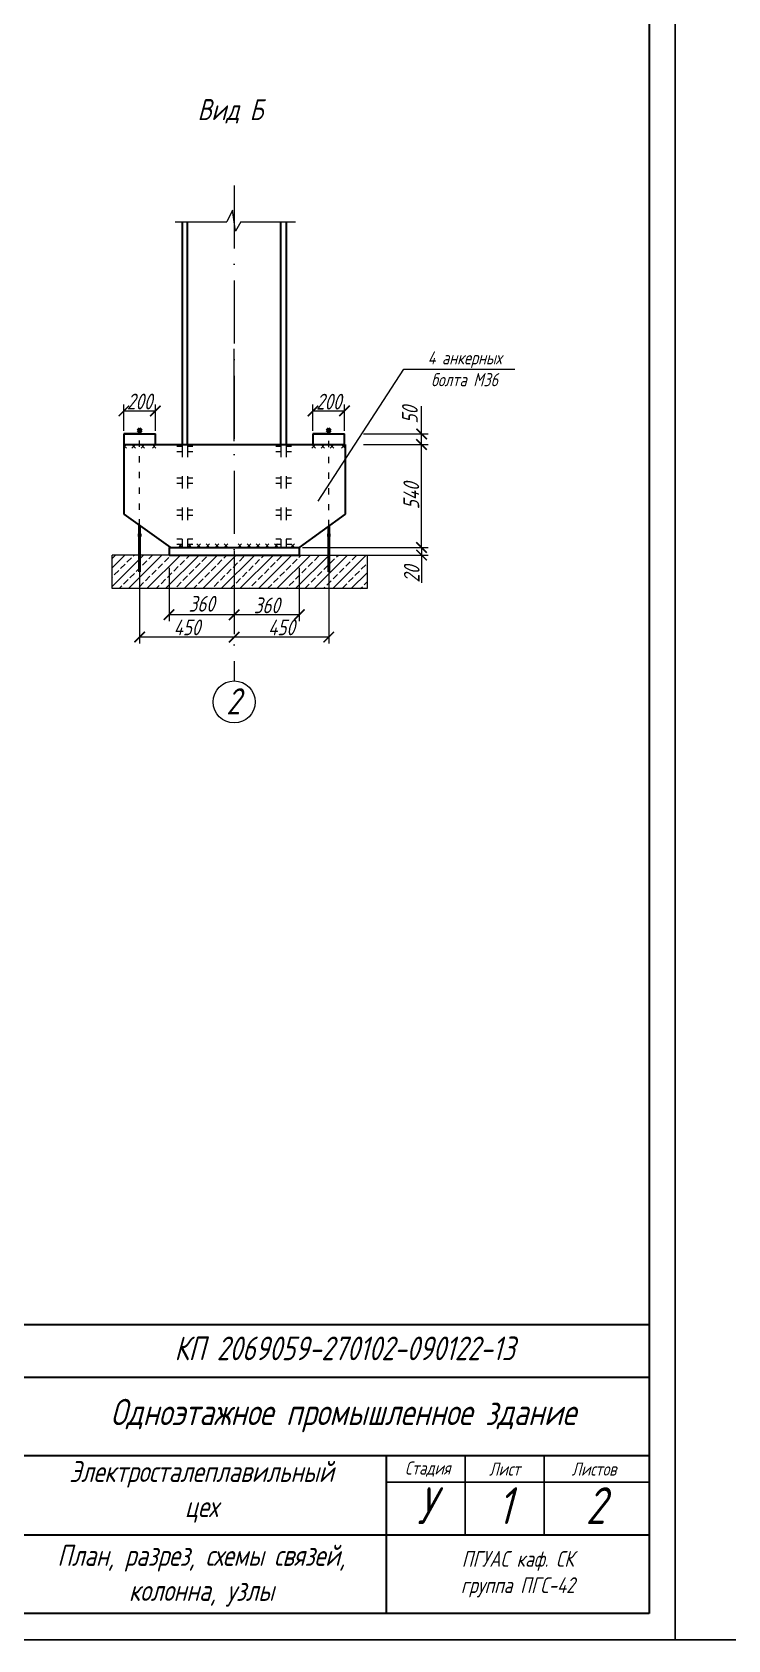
# Model space of a CAD drawing. Header units: millimetres. Extents: x 1665 to 4316, y 443 to 1647.
# Drawn here: x 2383.6 to 2516, y 459 to 764.9 of the extents above; entities that cross this region are included whole.
import ezdxf

# ---------------------------------------------------------------- set-up
doc = ezdxf.new("R2010")
doc.units = ezdxf.units.MM
doc.linetypes.add('ACAD_ISO03W100', pattern=[30, 12, -18])
doc.linetypes.add('ACAD_ISO10W100', pattern=[18, 12, -3, 0, -3])
doc.layers.get('0').update_dxf_attribs({"lineweight": 18})
doc.layers.add('заголовок', color=2, linetype='Continuous', lineweight=30)
doc.layers.add('Рамка', color=2, linetype='Continuous')
doc.styles.get("Standard").update_dxf_attribs({"font": 'romans.shx', "width": 0.75, "oblique": 15, "height": 1.5})

# ---------------------------------------------------------------- blocks, each defined once
blk = doc.blocks.new('_ArchTick')
at = {"color": 0, "linetype": 'ByBlock', "const_width": 0.15}
blk.add_lwpolyline([(-0.5, -0.5), (0.5, 0.5)], dxfattribs=at)

msp = doc.modelspace()

# ---------------------------------------------------------------- hatches: boundary and pattern name
at = {"transparency": 33554638}
h = msp.add_hatch(dxfattribs=at)
h.set_pattern_fill('JIS_STN_2.5', color=256)
h.set_pattern_definition([(45, (4.3158, 213.0298), (-1.767767, 1.767767), []), (45, (6.0808, 213.0298), (-1.767767, 1.767767), [1.2, -0.5])])
h.paths.add_polyline_path([(2409.64, 665.386), (2398.791, 665.386), (2398.791, 658.999), (2447.359, 658.999), (2447.359, 665.386)])

# ---------------------------------------------------------------- linework, layer by layer
at = {"lineweight": -2}
for p, q in [((2506.02, 1052.955), (2506.02, 458.955)), ((2506.02, 458.955), (2506.02, 1052.955)), ((2506.02, 458.955), (1665.02, 458.955)), ((3347.02, 458.955), (2506.02, 458.955))]:
    msp.add_line(p, q, dxfattribs=at)
at = {"lineweight": 30}
for p, q in [((2501.02, 1047.955), (2501.02, 463.955)), ((2412.138, 728.777), (2412.138, 686.426)), ((2413.138, 686.426), (2413.138, 728.777)), ((2430.942, 686.426), (2430.942, 728.777)), ((2431.942, 728.777), (2431.942, 686.426)), ((2404.04, 688.426), (2401.04, 688.426)), ((2401.04, 688.426), (2401.04, 686.426)), ((2401.04, 688.426), (2407.04, 688.426)), ((2407.04, 686.426), (2407.04, 688.426)), ((2440.04, 688.426), (2437.04, 688.426)), ((2437.04, 688.426), (2437.04, 686.426)), ((2437.04, 688.426), (2443.04, 688.426)), ((2443.04, 686.426), (2443.04, 688.426)), ((2401.04, 686.426), (2443.146, 686.426)), ((2401.04, 686.426), (2401.04, 673.147)), ((2443.146, 686.426), (2443.146, 673.157)), ((2401.04, 673.147), (2409.908, 666.826)), ((2443.146, 673.157), (2434.44, 666.826)), ((2409.64, 666.826), (2434.44, 666.826)), ((2409.64, 666.826), (2409.64, 665.386)), ((2409.64, 665.386), (2434.44, 665.386)), ((2434.44, 666.826), (2434.44, 665.386)), ((2501.02, 463.955), (1685.02, 463.955))]:
    msp.add_line(p, q, dxfattribs=at)
at = {"linetype": 'ACAD_ISO10W100'}
msp.add_line((2422.04, 735.714), (2422.04, 641.433), dxfattribs=at)
for p, q in [((2410.799, 728.777), (2420.623, 728.777)), ((2421.725, 730.994), (2420.623, 728.777)), ((2422.3, 727.022), (2421.725, 730.994)), ((2423.335, 728.784), (2422.3, 727.022)), ((2423.332, 728.777), (2433.713, 728.777)), ((2438.04, 675.667), (2454.318, 700.786)), ((2454.318, 700.786), (2475.436, 700.786)), ((2401.514, 686.426), (2401.04, 685.952)), ((2401.04, 686.221), (2401.514, 685.747)), ((2402.572, 686.426), (2403.25, 685.747)), ((2403.25, 686.426), (2402.572, 685.747)), ((2404.04, 686.426), (2407.04, 686.426)), ((2404.308, 686.426), (2404.986, 685.747)), ((2404.986, 686.426), (2404.308, 685.747)), ((2422.04, 686.426), (2406.04, 686.426)), ((2406.468, 686.426), (2407.146, 685.747)), ((2407.146, 686.426), (2406.468, 685.747)), ((2412.138, 686.035), (2411.138, 686.035)), ((2414.138, 686.035), (2413.138, 686.035)), ((2430.942, 686.035), (2429.942, 686.035)), ((2432.942, 686.035), (2431.942, 686.035)), ((2436.835, 686.426), (2437.514, 685.747)), ((2437.514, 686.426), (2436.835, 685.747)), ((2438.572, 686.426), (2439.25, 685.747)), ((2439.25, 686.426), (2438.572, 685.747)), ((2440.308, 686.426), (2440.986, 685.747)), ((2440.986, 686.426), (2440.308, 685.747)), ((2442.468, 686.426), (2443.146, 685.747)), ((2443.146, 686.426), (2442.468, 685.747)), ((2412.138, 685.035), (2411.138, 685.035)), ((2414.138, 685.035), (2413.138, 685.035)), ((2430.942, 685.035), (2429.942, 685.035)), ((2432.942, 685.035), (2431.942, 685.035)), ((2412.138, 680.003), (2411.138, 680.003)), ((2414.138, 680.003), (2413.138, 680.003)), ((2430.942, 680.003), (2429.942, 680.003)), ((2432.942, 680.003), (2431.942, 680.003)), ((2412.138, 679.003), (2411.138, 679.003)), ((2414.138, 679.003), (2413.138, 679.003)), ((2430.942, 679.003), (2429.942, 679.003)), ((2432.942, 679.003), (2431.942, 679.003)), ((2412.138, 673.9), (2411.138, 673.9)), ((2414.138, 673.9), (2413.138, 673.9)), ((2430.942, 673.9), (2429.942, 673.9)), ((2432.942, 673.9), (2431.942, 673.9)), ((2412.138, 672.9), (2411.138, 672.9)), ((2414.138, 672.9), (2413.138, 672.9)), ((2430.942, 672.9), (2429.942, 672.9)), ((2432.942, 672.9), (2431.942, 672.9)), ((2412.138, 668.407), (2411.138, 668.407)), ((2412.138, 667.407), (2411.138, 667.407)), ((2411.471, 667.525), (2412.149, 666.847)), ((2412.149, 667.525), (2411.471, 666.847)), ((2414.138, 668.407), (2413.138, 668.407)), ((2414.138, 667.407), (2413.138, 667.407)), ((2413.207, 667.525), (2413.885, 666.847)), ((2413.885, 667.525), (2413.207, 666.847)), ((2414.943, 667.525), (2415.621, 666.847)), ((2415.621, 667.525), (2414.943, 666.847)), ((2416.679, 667.525), (2417.358, 666.847)), ((2417.358, 667.525), (2416.679, 666.847)), ((2418.416, 667.525), (2419.094, 666.847)), ((2419.094, 667.525), (2418.416, 666.847)), ((2420.152, 667.525), (2420.83, 666.847)), ((2420.83, 667.525), (2420.152, 666.847)), ((2422.781, 667.525), (2423.46, 666.847)), ((2423.46, 667.525), (2422.781, 666.847)), ((2424.518, 667.525), (2425.196, 666.847)), ((2425.196, 667.525), (2424.518, 666.847)), ((2426.254, 667.525), (2426.932, 666.847)), ((2426.932, 667.525), (2426.254, 666.847)), ((2427.99, 667.525), (2428.668, 666.847)), ((2428.668, 667.525), (2427.99, 666.847)), ((2429.726, 667.525), (2430.405, 666.847)), ((2430.405, 667.525), (2429.726, 666.847)), ((2430.942, 668.407), (2429.942, 668.407)), ((2430.942, 667.407), (2429.942, 667.407)), ((2432.942, 668.407), (2431.942, 668.407)), ((2432.942, 667.407), (2431.942, 667.407)), ((2432.829, 667.525), (2433.507, 666.847)), ((2433.507, 667.525), (2432.829, 666.847)), ((2398.791, 658.999), (2398.791, 665.386)), ((2409.64, 665.386), (2398.791, 665.386)), ((2409.64, 665.386), (2447.359, 665.386)), ((2447.359, 665.386), (2447.359, 658.999)), ((2447.359, 658.999), (2398.791, 658.999))]:
    msp.add_line(p, q)
at = {"lineweight": 18}
for p, q in [((2422.04, 687.051), (2422.04, 704.621)), ((2422.04, 687.051), (2422.04, 704.621)), ((2401.04, 689.051), (2401.04, 694.06)), ((2401.04, 692.81), (2407.04, 692.81)), ((2407.04, 689.051), (2407.04, 694.06)), ((2437.04, 689.051), (2437.04, 694.06)), ((2437.04, 692.81), (2443.04, 692.81)), ((2443.04, 689.051), (2443.04, 694.06)), ((2457.713, 688.426), (2457.713, 693.692)), ((2446.665, 688.426), (2458.963, 688.426)), ((2457.713, 686.426), (2457.713, 688.426)), ((2435.065, 686.426), (2443.146, 686.426)), ((2446.665, 686.426), (2458.963, 686.426)), ((2457.713, 666.826), (2457.713, 686.426)), ((2404.04, 664.402), (2404.04, 648.527)), ((2422.04, 666.201), (2422.04, 650.325)), ((2422.04, 666.201), (2422.04, 650.325)), ((2422.04, 664.761), (2422.04, 654.576)), ((2422.04, 664.761), (2422.04, 654.576)), ((2435.065, 666.826), (2458.963, 666.826)), ((2435.065, 666.826), (2458.963, 666.826)), ((2435.065, 665.386), (2458.963, 665.386)), ((2440.04, 664.402), (2440.04, 648.527)), ((2457.713, 666.826), (2457.713, 665.386)), ((2457.713, 665.386), (2457.713, 660.1)), ((2409.64, 662.962), (2409.64, 652.778)), ((2434.44, 662.962), (2434.44, 652.778)), ((2422.04, 654.028), (2409.64, 654.028)), ((2434.44, 654.028), (2422.04, 654.028)), ((2422.04, 649.777), (2404.04, 649.777)), ((2440.04, 649.777), (2422.04, 649.777))]:
    msp.add_line(p, q, dxfattribs=at)
at = {"lineweight": 50}
for p, q in [((2403.687, 688.79), (2404.394, 689.497)), ((2403.687, 689.497), (2404.394, 688.79)), ((2403.718, 688.671), (2404.373, 688.671)), ((2439.687, 688.79), (2440.394, 689.497)), ((2439.687, 689.497), (2440.394, 688.79)), ((2439.687, 688.79), (2440.394, 689.497)), ((2439.687, 689.497), (2440.394, 688.79)), ((2439.718, 688.671), (2440.373, 688.671)), ((2439.718, 688.671), (2440.373, 688.671)), ((2404.04, 662.175), (2404.04, 671.008)), ((2440.04, 662.175), (2440.04, 670.898)), ((2440.04, 662.175), (2440.04, 670.898)), ((2403.718, 669.183), (2404.373, 669.183)), ((2439.718, 669.183), (2440.373, 669.183))]:
    msp.add_line(p, q, dxfattribs=at)
at = {"linetype": 'ACAD_ISO03W100', "ltscale": 0.1}
for p, q in [((2404.04, 671.008), (2404.04, 689.143)), ((2440.04, 670.898), (2440.04, 689.143))]:
    msp.add_line(p, q, dxfattribs=at)
at = {"linetype": 'ACAD_ISO03W100', "ltscale": 0.2}
for p, q in [((2412.138, 686.426), (2412.138, 666.826)), ((2413.138, 686.426), (2413.138, 666.826)), ((2430.942, 686.426), (2430.942, 666.826)), ((2431.942, 686.426), (2431.942, 666.826))]:
    msp.add_line(p, q, dxfattribs=at)
msp.add_circle((2422.04, 637.433), 4)
at = {"layer": 'заголовок', "color": 0}
for p, q in [((2316.02, 518.955), (2501.02, 518.955)), ((2381.02, 508.955), (2501.02, 508.955)), ((2501.02, 493.955), (2316.02, 493.955)), ((2451.02, 463.955), (2451.02, 493.955)), ((2316.02, 478.955), (2501.02, 478.955))]:
    msp.add_line(p, q, dxfattribs=at)
at = {"layer": 'Рамка', "color": 0, "linetype": 'Continuous'}
for p, q in [((2466.02, 493.955), (2466.02, 478.955)), ((2481.02, 478.955), (2481.02, 493.955)), ((2451.02, 488.955), (2501.02, 488.955))]:
    msp.add_line(p, q, dxfattribs=at)

# ---------------------------------------------------------------- block references
at = {"lineweight": 18, "xscale": 2, "yscale": 2, "zscale": 2}
for p, rotation in [((2401.04, 692.81), 180), ((2437.04, 692.81), 180), ((2457.713, 688.426), 90), ((2457.713, 686.426), 270), ((2457.713, 686.426), 90), ((2457.713, 666.826), 270), ((2457.713, 666.826), 90), ((2457.713, 665.386), 270), ((2409.64, 654.028), 180), ((2422.04, 654.028), 180), ((2404.04, 649.777), 180), ((2422.04, 649.777), 180)]:
    msp.add_blockref('_ArchTick', p, dxfattribs=dict(at, rotation=rotation))
for p in [(2407.04, 692.81), (2443.04, 692.81), (2422.04, 654.028), (2434.44, 654.028), (2422.04, 649.777), (2440.04, 649.777)]:
    msp.add_blockref('_ArchTick', p, dxfattribs=at)

# ---------------------------------------------------------------- texts
for s, width, gutter_width, insert, char_height, attachment_point in [('Вид Б ', 42.5629, 7.5, (2415.077, 752.149), 4, 1), ('4 анкерных \\Pболта М36', 36.02042, 12.5, (2465.901, 700.835), 2.5, 5), ('2', 8.20492, 7.5, (2421.862, 637.546), 5, 5), ('КП 2069059-270102-090122-13', 120, 12.5, (2443.063, 514.414), 4.5, 5), ('Одноэтажное промышленное здание', 120, 12.5, (2442.776, 501.63), 5, 5), ('Электросталеплавильный \\Pцех', 62.87254, 12.5, (2415.799, 487.118), 4, 5), ('Стадия', 15, 12.5, (2458.883, 491.455), 2.5, 5), ('Лист', 15, 12.5, (2473.52, 491.455), 2.5, 5), ('Листов', 19.0496, 12.5, (2490.543, 491.455), 2.5, 5), ('У', 15, 12.5, (2458.52, 484.491), 7, 5), ('1', 15, 12.5, (2473.52, 484.491), 7, 5), ('2', 15, 12.5, (2490.821, 484.491), 7, 5), ('План, разрез, схемы связей, колонна, узлы', 62.87254, 12.5, (2415.799, 471.155), 4, 5), ('ПГУАС каф. СК\\Pгруппа ПГС-42', 50, 12.5, (2476.02, 471.455), 3, 5)]:
    msp.add_mtext_dynamic_manual_height_columns(s, width=width, gutter_width=gutter_width, heights=[0], dxfattribs=dict(insert=insert, char_height=char_height, attachment_point=attachment_point))
at = {"char_height": 3, "width": 20, "attachment_point": 5}
for s, insert in [('200', (2404.04, 694.603)), ('200', (2440.04, 694.573)), ('360', (2415.84, 656.109)), ('360', (2428.24, 655.809)), ('450', (2413.04, 651.613)), ('450', (2431.04, 651.613))]:
    msp.add_mtext(s, dxfattribs=dict(at, insert=insert))
at = {"char_height": 3, "width": 20, "attachment_point": 5, "rotation": 90}
for s, insert in [('50', (2455.491, 692.059)), ('540', (2455.76, 676.626)), ('20', (2455.841, 661.743))]:
    msp.add_mtext(s, dxfattribs=dict(at, insert=insert))

doc.saveas('drawing.dxf')
